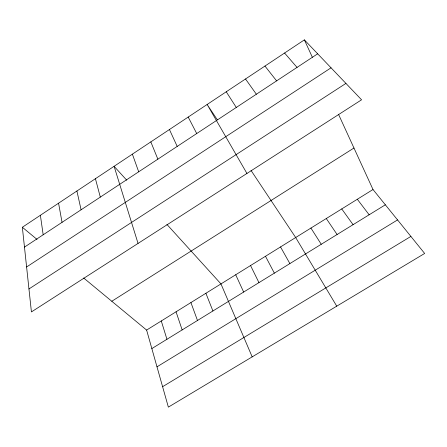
<?xml version="1.0" encoding="UTF-8"?>
<svg xmlns="http://www.w3.org/2000/svg" width="447" height="447" viewBox="0 0 447 447"><rect width="100%" height="100%" fill="white"/><g stroke="black" fill="none" stroke-linecap="round" stroke-linejoin="round"><path stroke-width="0.67" d="M22.35 227.26L304.373 39.872L361.573 99.804L31.419 311.928L22.35 227.26L37.051 239.424M24.479 247.107L317.672 53.802M26.602 266.971L331.048 67.815M28.96 288.952L345.928 83.41M111.795 301.261L353.968 148.018M83.667 277.995L146.616 330.07L373.005 189.522L338.485 114.248M151.84 348.582L385.348 204.804M156.986 366.825L397.556 219.918M162.596 386.7L410.894 236.429M126.736 180.208L114.097 166.301L138.05 243.414M166.927 224.433L220.974 283.906L252.181 356.868M284.577 53.025L297.043 67.408M373.005 189.522L424.65 253.455L168.363 407.128L146.616 330.07M264.959 66.061L276.609 80.879M357.321 199.261L369.149 214.783M341.748 208.928L353.069 224.685M245.515 78.979L256.36 94.228M326.282 218.527L337.099 234.513M217.32 119.785L207.14 104.481L246.945 173.453M251.035 170.447L295.674 237.53L336.742 306.167M226.238 91.786L236.295 107.453M310.928 228.065L321.248 244.274M280.532 246.934L289.879 263.59M265.484 256.271L274.363 273.145M188.204 117.064L196.725 133.547M250.549 265.546L258.953 282.633M169.435 129.529L177.202 146.415M235.709 274.76L243.654 292.053M304.373 39.872L312.347 57.255M150.829 141.895L157.864 159.166M205.894 293.271L212.912 310.978M190.919 302.563L197.485 320.477M132.385 154.148L138.693 171.804M176.051 311.799L182.158 329.914M161.283 320.963L166.943 339.279M95.423 178.705L100.307 197.116M76.912 191.009L81.086 209.783M58.568 203.195L62.044 222.338M40.381 215.281L43.175 234.781"/></g></svg>
